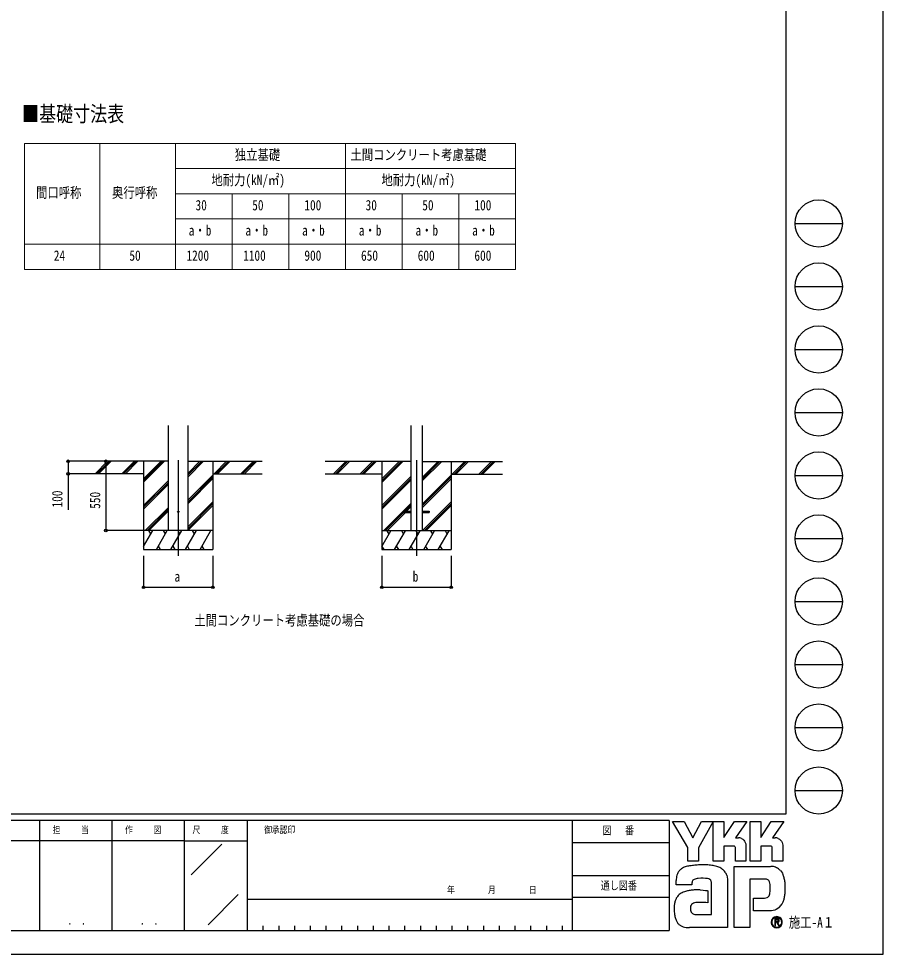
# Model space of a CAD drawing. Units: millimetres, scale not verified. Extents: x -10512 to 10512, y -7425 to 7425.
# Drawn here: x 3649 to 10512, y -7425 to 0 of the extents above; entities that cross this region are included whole.
import ezdxf
from ezdxf.enums import TextEntityAlignment as Align

# ---------------------------------------------------------------- set-up
doc = ezdxf.new("R2010")
doc.units = ezdxf.units.MM
doc.header["$LTSCALE"] = 30
doc.layers.add('0-1_TABLE1', color=7, linetype='Continuous', lineweight=18)
for name, color, linetype in [('0-2_USER1', 3, 'Continuous'), ('0-3_YKK_12', 2, 'Continuous'), ('0-4_YKK_A1', 4, 'Continuous'), ('0-5_YKK_D', 6, 'Continuous'), ('0-6_YKK_ZWAK', 7, 'Continuous')]:
    doc.layers.add(name, color=color, linetype=linetype)
doc.styles.add('ＭＳ ゴシック', font='')
doc.styles.get('ＭＳ ゴシック').set_extended_font_data('MS Gothic')

msp = doc.modelspace()

# ---------------------------------------------------------------- linework, layer by layer
at = {"layer": '0-1_TABLE1'}
for p, q in [((3693.55, -989.47), (7593.55, -989.47)), ((3693.55, -989.47), (3693.55, -1989.47)), ((4293.55, -989.47), (4293.55, -1989.47)), ((4893.55, -989.47), (4893.55, -1989.47)), ((6243.55, -989.47), (6243.55, -1989.47)), ((4893.55, -1189.47), (7593.55, -1189.47)), ((4893.55, -1389.47), (7593.55, -1389.47)), ((5343.55, -1389.47), (5343.55, -1989.47)), ((5793.55, -1389.47), (5793.55, -1989.47)), ((6693.55, -1389.47), (6693.55, -1989.47)), ((7143.55, -1389.47), (7143.55, -1989.47)), ((4893.55, -1589.47), (7593.55, -1589.47)), ((3693.55, -1789.47), (7593.55, -1789.47)), ((3693.55, -1989.47), (7593.55, -1989.47))]:
    msp.add_line(p, q, dxfattribs=at)
msp.add_lwpolyline([(7593.55, -989.47), (7593.55, -1389.47), (7593.55, -1989.47)], dxfattribs=at)
at = {"layer": '0-3_YKK_12'}
for p, q in [((4915.55, -3503.29), (4915.55, -4262.5)), ((6806.55, -3504.29), (6806.55, -4263.5))]:
    msp.add_line(p, q, dxfattribs=at)
at = {"layer": '0-4_YKK_A1'}
for p, q in [((4837.8, -4062.5), (4837.8, -3227.15)), ((4993.3, -4062.5), (4993.3, -3227.15)), ((6761.35, -3228.15), (6761.35, -4063.5)), ((6851.75, -3228.15), (6851.75, -4063.5)), ((4837.8, -3512.5), (4189.6, -3512.5)), ((4256.29, -3611.1), (4354.88, -3512.5)), ((4269.02, -3612.5), (4369.02, -3512.5)), ((4283.17, -3612.5), (4383.17, -3512.5)), ((4468.42, -3611.1), (4567.01, -3512.5)), ((4481.16, -3612.5), (4581.16, -3512.5)), ((4495.3, -3612.5), (4595.3, -3512.5)), ((4640.55, -3512.5), (4640.55, -4212.5)), ((4640.55, -3679.38), (4807.43, -3512.5)), ((4640.55, -3665.24), (4793.29, -3512.5)), ((4640.55, -3651.1), (4779.15, -3512.5)), ((4993.3, -3635), (5115.8, -3512.5)), ((4993.3, -3620.86), (5101.66, -3512.5)), ((4993.3, -3606.71), (5087.51, -3512.5)), ((4993.3, -3512.5), (5581.17, -3512.5)), ((5190.55, -3512.5), (5190.55, -4212.5)), ((5199.65, -3612.5), (5299.65, -3512.5)), ((5213.79, -3612.5), (5313.79, -3512.5)), ((5227.93, -3612.5), (5327.93, -3512.5)), ((5411.78, -3612.5), (5511.78, -3512.5)), ((5425.92, -3612.5), (5525.92, -3512.5)), ((5440.06, -3612.5), (5540.06, -3512.5)), ((6761.35, -3513.5), (6080.6, -3513.5)), ((6147.29, -3612.1), (6245.88, -3513.5)), ((6160.02, -3613.5), (6260.03, -3513.5)), ((6174.17, -3613.5), (6274.17, -3513.5)), ((6359.42, -3612.1), (6458.02, -3513.5)), ((6372.16, -3613.5), (6472.16, -3513.5)), ((6386.3, -3613.5), (6486.3, -3513.5)), ((6531.55, -3513.5), (6531.55, -4213.5)), ((6531.55, -3680.38), (6698.43, -3513.5)), ((6531.55, -3666.24), (6684.29, -3513.5)), ((6531.55, -3652.1), (6670.15, -3513.5)), ((6851.75, -3668.55), (7006.8, -3513.5)), ((6851.75, -3654.41), (6992.66, -3513.5)), ((6851.75, -3640.26), (6978.52, -3513.5)), ((6851.75, -3513.5), (7489.76, -3513.5)), ((7081.55, -3513.5), (7081.55, -4213.5)), ((7090.65, -3613.5), (7190.65, -3513.5)), ((7104.79, -3613.5), (7204.79, -3513.5)), ((7118.93, -3613.5), (7218.93, -3513.5)), ((7302.78, -3613.5), (7402.78, -3513.5)), ((7316.92, -3613.5), (7416.92, -3513.5)), ((7331.06, -3613.5), (7431.06, -3513.5)), ((4640.55, -3612.5), (4189.6, -3612.5)), ((4993.3, -3818.84), (5190.55, -3621.6)), ((4993.3, -3832.99), (5190.55, -3635.74)), ((5190.55, -3612.5), (5581.17, -3612.5)), ((6531.55, -3613.5), (6080.6, -3613.5)), ((6531.55, -3864.23), (6761.35, -3634.43)), ((6851.75, -3852.39), (7081.55, -3622.6)), ((6851.75, -3866.54), (7081.55, -3636.74)), ((7081.55, -3613.5), (7489.76, -3613.5)), ((4640.55, -3863.23), (4837.8, -3665.98)), ((4640.55, -3877.37), (4837.8, -3680.12)), ((4640.55, -3891.51), (4837.8, -3694.26)), ((4993.3, -3847.13), (5190.55, -3649.88)), ((6531.55, -3878.37), (6761.35, -3648.57)), ((6531.55, -3892.51), (6761.35, -3662.71)), ((6851.75, -3880.68), (7081.55, -3650.88)), ((4993.3, -4030.97), (5190.55, -3833.73)), ((4993.3, -4045.12), (5190.55, -3847.87)), ((6544.41, -4063.5), (6761.35, -3846.56)), ((6713.05, -3909), (6761.35, -3860.7)), ((6852.77, -4063.5), (7081.55, -3834.73)), ((6866.92, -4063.5), (7081.55, -3848.87)), ((4653.41, -4062.5), (4837.8, -3878.11)), ((4667.55, -4062.5), (4837.8, -3892.25)), ((4681.69, -4062.5), (4837.8, -3906.39)), ((4993.3, -4059.26), (5190.55, -3862.01)), ((6558.55, -4063.5), (6706.55, -3915.5)), ((6572.69, -4063.5), (6718.19, -3918)), ((6706.55, -3909), (6706.55, -3918)), ((6706.55, -3909), (6761.35, -3909)), ((6706.55, -3918), (6761.35, -3918)), ((6727.19, -3909), (6761.35, -3874.84)), ((6851.75, -3909), (6906.55, -3909)), ((6851.75, -3918), (6906.55, -3918)), ((6881.06, -4063.5), (7081.55, -3863.01)), ((6906.55, -3909), (6906.55, -3918)), ((5190.55, -4062.5), (4640.55, -4062.5)), ((4640.55, -4187.95), (4712.98, -4062.5)), ((4697.98, -4088.48), (4682.98, -4062.5)), ((4741.85, -4212.5), (4828.45, -4062.5)), ((4813.45, -4088.48), (4798.45, -4062.5)), ((4857.32, -4212.5), (4943.92, -4062.5)), ((4928.92, -4088.48), (4913.92, -4062.5)), ((4972.79, -4212.5), (5059.39, -4062.5)), ((5044.39, -4088.48), (5029.39, -4062.5)), ((5088.26, -4212.5), (5174.86, -4062.5)), ((5144.86, -4062.5), (5144.86, -4062.5)), ((7081.55, -4063.5), (6531.55, -4063.5)), ((6531.55, -4188.95), (6603.98, -4063.5)), ((6588.98, -4089.48), (6573.98, -4063.5)), ((6632.85, -4213.5), (6719.45, -4063.5)), ((6704.45, -4089.48), (6689.45, -4063.5)), ((6748.32, -4213.5), (6834.92, -4063.5)), ((6819.92, -4089.48), (6804.92, -4063.5)), ((6863.79, -4213.5), (6950.39, -4063.5)), ((6935.39, -4089.48), (6920.39, -4063.5)), ((6979.26, -4213.5), (7065.86, -4063.5)), ((7050.86, -4089.48), (7035.86, -4063.5)), ((4640.55, -4212.5), (5190.55, -4212.5)), ((4756.84, -4186.52), (4771.84, -4212.5)), ((4872.31, -4186.52), (4887.31, -4212.5)), ((4987.79, -4186.52), (5002.79, -4212.5)), ((5103.26, -4186.52), (5118.25, -4212.5)), ((6531.55, -4213.5), (7081.55, -4213.5)), ((6532.38, -4187.52), (6547.37, -4213.5)), ((6647.85, -4187.52), (6662.84, -4213.5)), ((6763.32, -4187.52), (6778.31, -4213.5)), ((6878.79, -4187.52), (6893.79, -4213.5)), ((6994.26, -4187.52), (7009.25, -4213.5))]:
    msp.add_line(p, q, dxfattribs=at)
msp.add_circle((4915.55, -3912.5), 5, dxfattribs=at)
at = {"layer": '0-5_YKK_D'}
for p, q in [((4255.21, -3512.5), (4039.55, -3512.5)), ((4414.49, -3512.5), (4339.55, -3512.5)), ((4340.55, -3512.5), (4340.55, -4062.5)), ((4255.21, -3612.5), (4039.55, -3612.5)), ((4639.55, -4062.5), (4339.55, -4062.5)), ((4640.55, -4262.5), (4640.55, -4513.5)), ((5190.55, -4262.5), (5190.55, -4513.5)), ((6531.55, -4263.5), (6531.55, -4513.5)), ((7081.55, -4263.5), (7081.55, -4513.5)), ((4640.55, -4512.5), (5190.55, -4512.5)), ((6531.55, -4512.5), (7081.55, -4512.5))]:
    msp.add_line(p, q, dxfattribs=at)
msp.add_lwpolyline([(4040.55, -3512.5), (4040.55, -3612.5), (4040.55, -3899)], dxfattribs=at)
for centre in [(4040.55, -3512.5), (4340.55, -3512.5), (4040.55, -3612.5), (4340.55, -4062.5), (4640.55, -4512.5), (5190.55, -4512.5), (6531.55, -4512.5), (7081.55, -4512.5)]:
    msp.add_circle(centre, 10.62, dxfattribs=at)
at = {"layer": '0-6_YKK_ZWAK'}
for p, q in [((9737.55, 6937.5), (9737.55, -6312.5)), ((9812.55, -1625), (10187.55, -1625)), ((9812.55, -2125), (10187.55, -2125)), ((9812.55, -2625), (10187.55, -2625)), ((9812.55, -3125), (10187.55, -3125)), ((9812.55, -3625), (10187.55, -3625)), ((9812.55, -4125), (10187.55, -4125)), ((9812.55, -4625), (10187.55, -4625)), ((9812.55, -5125), (10187.55, -5125)), ((9812.55, -5625), (10187.55, -5625)), ((9812.55, -6125), (10187.55, -6125)), ((9737.55, -6312.5), (-9762.45, -6312.5)), ((3812.55, -6362.5), (3812.55, -7237.5)), ((4387.55, -6362.5), (4387.55, -7237.5)), ((4962.55, -6362.5), (4962.55, -7237.5)), ((5462.55, -6362.5), (4962.55, -6362.5)), ((8043.8, -6362.5), (5462.55, -6362.5)), ((5462.55, -6362.5), (5462.55, -7237.5)), ((8043.8, -6362.5), (8043.8, -7237.5)), ((8812.55, -6362.5), (8043.8, -6362.5)), ((8812.55, -6362.5), (8812.55, -7237.5)), ((4962.55, -6525), (3237.55, -6525)), ((4962.55, -6525), (5462.55, -6525)), ((5017.76, -6795.73), (5262.59, -6550.9)), ((8043.8, -6537.5), (8812.55, -6537.5)), ((8043.8, -6800), (8812.55, -6800)), ((5151.68, -7189.97), (5392.23, -6949.42)), ((8812.55, -6975), (8043.8, -6975)), ((5462.55, -6987.5), (8043.8, -6987.5)), ((5587.55, -7200), (5587.55, -7237.5)), ((5712.55, -7200), (5712.55, -7237.5)), ((5837.55, -7200), (5837.55, -7237.5)), ((5962.55, -7200), (5962.55, -7237.5)), ((6087.55, -7200), (6087.55, -7237.5)), ((6212.55, -7200), (6212.55, -7237.5)), ((6337.55, -7200), (6337.55, -7237.5)), ((6462.55, -7200), (6462.55, -7237.5)), ((6587.55, -7200), (6587.55, -7237.5)), ((6712.55, -7200), (6712.55, -7237.5)), ((6837.55, -7200), (6837.55, -7237.5)), ((6962.55, -7200), (6962.55, -7237.5)), ((7087.55, -7200), (7087.55, -7237.5)), ((7212.55, -7200), (7212.55, -7237.5)), ((7337.55, -7200), (7337.55, -7237.5)), ((7462.55, -7200), (7462.55, -7237.5)), ((7587.55, -7200), (7587.55, -7237.5)), ((7712.55, -7200), (7712.55, -7237.5)), ((7837.55, -7200), (7837.55, -7237.5)), ((7962.55, -7200), (7962.55, -7237.5)), ((9697.91, -7139.3), (9697.91, -7139.3)), ((3237.55, -7237.5), (4962.55, -7237.5)), ((4962.55, -7237.5), (5462.55, -7237.5)), ((5462.55, -7237.5), (8043.8, -7237.5)), ((8043.8, -7237.5), (8812.55, -7237.5)), ((9666.68, -7209.95), (9666.68, -7209.95))]:
    msp.add_line(p, q, dxfattribs=at)
for points in [[(-10512.5, -7425), (10512.5, -7425), (10512.5, 7425), (-10512.5, 7425)], [(8840.05, -6370), (8932.08, -6370), (9001.18, -6500.25), (9070.1, -6370), (9162.19, -6370), (9044.18, -6579.98), (9044.18, -6685.33), (8960.24, -6685.33), (8960.24, -6577.14)]]:
    msp.add_lwpolyline(points, close=True, dxfattribs=at)
for points in [[(4962.55, -6362.5), (3237.55, -6362.5), (3237.55, -7237.5)], [(9326.37, -6566.52), (9246.92, -6566.52), (9246.92, -6685.24), (9162.29, -6685.24), (9162.29, -6370), (9246.92, -6370), (9246.92, -6498.96), (9330.17, -6370), (9429.6, -6370), (9340.4, -6500.53), (9343.56, -6500.53), (9347.05, -6500.53), (9350.63, -6500.53), (9354.08, -6500.53), (9357.16, -6500.53), (9359.65, -6500.53), (9361.31, -6500.53), (9361.92, -6500.53)], [(9618.78, -6566.52), (9539.42, -6566.52), (9539.42, -6685.33), (9454.74, -6685.33), (9454.74, -6370), (9539.42, -6370), (9539.42, -6498.96), (9622.58, -6370), (9722.01, -6370), (9632.81, -6500.53), (9636, -6500.53), (9639.51, -6500.53), (9643.09, -6500.53), (9646.53, -6500.53), (9649.6, -6500.53), (9652.08, -6500.53), (9653.73, -6500.53), (9654.33, -6500.53)], [(9386.26, -6505.53), (9396.37, -6511.31), (9404.93, -6518.83), (9411.81, -6527.8), (9416.89, -6537.87), (9420.03, -6548.74), (9421.1, -6560.09), (9421.1, -6685.55), (9338.53, -6685.55), (9338.53, -6578.52)], [(9678.7, -6505.53), (9688.84, -6511.31), (9697.44, -6518.83), (9704.35, -6527.8), (9709.46, -6537.87), (9712.62, -6548.74), (9713.7, -6560.09), (9713.7, -6685.33), (9630.93, -6685.33), (9630.93, -6578.52)], [(9572.17, -6828.77), (9452.98, -6828.77), (9452.98, -7212.5), (9328.08, -7212.5), (9328.08, -6726.98), (9618.38, -6726.98)], [(9011.99, -6830.78), (9006.18, -6834.05), (9001.65, -6838.04), (8998.22, -6842.71), (8995.73, -6847.99), (8994.01, -6853.83), (8992.9, -6860.17), (8992.23, -6866.97), (8991.82, -6874.17), (8866.86, -6874.47), (8867.23, -6857.38), (8867.92, -6838.18)], [(9269.27, -6797.91), (9272.82, -6812.25), (9274.83, -6827.61), (9275.46, -6843.97), (9275.46, -7212.5), (8973.88, -7212.5)], [(9059.87, -6913.82), (9083.52, -6915.38), (9102.11, -6917.46), (9114.28, -6919.42), (9118.63, -6920.58), (9118.63, -7016.18), (9104.81, -7014.72), (9089.64, -7013.9), (9074.12, -7013.58), (9059.22, -7013.63), (9045.92, -7013.91), (9035.21, -7014.27), (9028.06, -7014.59), (9025.46, -7014.73), (9014.66, -7016.71), (9005.34, -7019.8), (8997.51, -7024.03), (8991.17, -7029.42), (8986.32, -7035.99), (8982.96, -7043.76), (8981.09, -7052.75), (8980.71, -7062.98), (8981.91, -7074.22), (8984.29, -7083.52), (8987.73, -7091.04), (8992.07, -7096.97), (8997.15, -7101.49), (9002.83, -7104.76), (9008.97, -7106.98), (9015.4, -7108.31), (9148.16, -7108.31), (9148.16, -6862.68), (9148.19, -6857.81), (9147.94, -6853.05), (9147.32, -6848.47), (9146.25, -6844.12), (9144.66, -6840.06), (9142.46, -6836.37), (9139.59, -6833.1), (9135.97, -6830.31)], [(9135.97, -6830.31), (9128.18, -6827.25), (9115.73, -6824.67), (9099.85, -6822.75), (9081.77, -6821.74), (9062.71, -6821.82), (9043.91, -6823.21)], [(9696.78, -6761.28), (9704.93, -6771.56), (9711.03, -6781.52), (9715.29, -6790.54)], [(9614.57, -6902.49), (9614.41, -6886.58), (9613.65, -6872.24), (9611.86, -6859.66), (9608.59, -6848.98)], [(9686.41, -7052.43), (9674.87, -7061.39), (9662.86, -7068.44), (9650.46, -7073.7), (9637.75, -7077.3), (9624.84, -7079.36), (9611.8, -7080.02), (9483.4, -7080.02), (9483.4, -6979.16), (9555.8, -6979.16), (9569.15, -6978.97), (9580.89, -6977.83), (9590.97, -6974.88)], [(9686.52, -7156.49), (9686.45, -7155.03), (9686.27, -7153.62), (9685.97, -7152.26), (9685.55, -7150.97), (9685.01, -7149.75), (9684.35, -7148.59), (9683.58, -7147.52), (9682.7, -7146.53), (9681.54, -7145.51), (9680.26, -7144.62), (9678.85, -7143.86), (9677.33, -7143.23), (9675.7, -7142.74), (9673.96, -7142.39), (9672.12, -7142.18), (9670.19, -7142.11), (9651.25, -7142.11), (9651.25, -7197.85), (9656.97, -7197.85), (9656.97, -7147.79), (9670.19, -7147.79), (9671.56, -7147.84), (9672.84, -7147.97), (9674.04, -7148.19), (9675.16, -7148.5), (9676.18, -7148.89), (9677.11, -7149.36), (9677.94, -7149.92), (9678.66, -7150.56)], [(9680.9, -7156.49), (9680.55, -7159.17), (9679.59, -7161.28), (9678.15, -7162.89), (9676.37, -7164.06), (9674.36, -7164.86), (9672.26, -7165.35), (9670.21, -7165.6), (9668.32, -7165.67), (9663.36, -7165.67), (9665.86, -7169.92), (9682.23, -7198.04), (9688.78, -7198.04), (9673, -7170.98), (9674.48, -7170.68), (9675.89, -7170.31), (9677.23, -7169.86), (9678.49, -7169.33), (9679.67, -7168.72), (9680.77, -7168.04), (9681.78, -7167.28), (9682.7, -7166.44)]]:
    msp.add_lwpolyline(points, dxfattribs=at)
for centre in [(10000.05, -1625), (10000.05, -2125), (10000.05, -2625), (10000.05, -3125), (10000.05, -3625), (10000.05, -4125), (10000.05, -4625), (10000.05, -5125), (10000.05, -5625), (10000.05, -6125)]:
    msp.add_circle(centre, 187.5, dxfattribs=at)
for centre, radius, start, end in [((9362.04, -6562.97), 62.44, 78.26798, 90.11215), ((9362.93, -6558.43), 57.81, 66.19963, 78.22058), ((9654.45, -6563.08), 62.55, 78.27851, 90.10826), ((9655.31, -6558.7), 58.09, 66.2483, 78.23226), ((9326.81, -6578.23), 11.72, 358.57817, 92.1683), ((9619.27, -6578.18), 11.67, 358.29941, 92.43455), ((8962.33, -6820.02), 90.45, 122.60463, 137.83438), ((8974.29, -6839.36), 113.2, 108.37421, 122.42809), ((8993.23, -6906.73), 183.13, 100.93159, 107.35499), ((9055.13, -7207.04), 489.75, 97.86054, 101.37938), ((9084.19, -7408.95), 693.73, 94.90201, 97.9576), ((9086.17, -7425.11), 710, 91.6169, 94.94971), ((9083.42, -7310.15), 595.01, 87.51794, 91.66439), ((9091.15, -7144.44), 429.12, 81.92631, 87.59083), ((9113.97, -6988.08), 271.1, 73.67137, 82.05943), ((9147.82, -6874.79), 152.88, 60.60528, 73.9085), ((9161.67, -6847.16), 122.01, 52.17347, 59.90542), ((9174.06, -6831.12), 101.74, 43.55042, 52.14561), ((9613.64, -6860.53), 133.64, 78.73198, 87.96551), ((9617.56, -6840.49), 113.22, 69.03034, 78.69541), ((9621.21, -6830.75), 102.82, 59.39484, 68.9885), ((9622.9, -6827.78), 99.4, 50.3012, 59.3616), ((9622.28, -6828.48), 100.33, 42.05209, 50.28551), ((9094.51, -6851.15), 226.96, 171.55622, 176.72493), ((9017.6, -6839.67), 149.2, 163.48385, 171.57982), ((8979.01, -6828.22), 108.95, 152.2125, 163.4865), ((8962.34, -6819.6), 90.18, 138.03852, 152.12015), ((9044.98, -6909.07), 84.96, 102.4979, 112.84632), ((9061.41, -6979.98), 157.75, 96.37207, 102.75341), ((9180.89, -6824.52), 92.24, 34.48659, 43.50182), ((9180.94, -6824.38), 92.12, 25.58915, 34.43128), ((9172.74, -6828.22), 101.17, 17.43089, 25.54591), ((9572.85, -6890.03), 61.26, 77.94572, 90.63794), ((9578.18, -6865.04), 35.72, 60.20991, 77.92418), ((9572.73, -6857.03), 157.3, 14.76267, 25.00486), ((9476.25, -6883.32), 257.3, 7.9139, 14.95041), ((9581.63, -6858.55), 28.37, 39.8078, 59.75378), ((9576.78, -6862.26), 34.47, 22.65544, 39.38165), ((9330.51, -6903.94), 284.06, 355.2339, 0.29193), ((9379.89, -6897.34), 354.67, 2.54376, 8.01251), ((9324.66, -6900.24), 409.98, 357.76419, 2.60674), ((8962.32, -7031.67), 106.37, 142.04688, 153.80771), ((8958.69, -7029.07), 101.91, 130.60221, 141.94427), ((8964.69, -7036.28), 111.29, 120.60724, 130.53081), ((8976.54, -7056.43), 134.67, 112.58838, 120.58162), ((8992.48, -7094.75), 176.17, 106.61303, 112.59024), ((9017.56, -7179.03), 264.11, 99.87193, 106.59825), ((9031.61, -7258.18), 344.49, 94.78469, 99.91711), ((9038.45, -7336.93), 423.53, 90.80099, 94.81812), ((9039.49, -7395.56), 482.18, 87.57779, 90.82714), ((9579.3, -6948.57), 28.78, 293.91672, 314.09376), ((9575.37, -6945.11), 34, 314.78099, 333.92928), ((9550.12, -6932.85), 62.07, 334.00676, 347.34989), ((9481.24, -6916.9), 132.77, 347.14308, 355.40008), ((9422.87, -6911.98), 311.04, 347.15166, 352.97565), ((9340.42, -6901.25), 394.19, 352.8937, 357.82206), ((9095.33, -7058.72), 243.22, 174.55588, 182.47272), ((9022.45, -7051.74), 170.01, 164.97537, 174.56739), ((8981.14, -7040.72), 127.26, 153.89178, 164.94341), ((9603.07, -6958.47), 125.59, 311.57033, 318.66243), ((9588.53, -6945.72), 144.93, 318.67367, 325.29112), ((9625.9, -6973.56), 98.37, 326.23251, 339.61931), ((9533.51, -6937.79), 197.44, 339.22498, 347.31457), ((9231.24, -7056.58), 379.12, 181.90948, 187.89042), ((9071.73, -7079.01), 218.04, 187.80471, 196.36971), ((9666.75, -7170.47), 44.1, 90.09157, 179.92363), ((9666.75, -7170.39), 44.02, 44.93442, 90.08536), ((8987.51, -7103.89), 130.22, 196.3102, 208.20993), ((8950.84, -7123.41), 88.68, 208.29777, 223.35561), ((8942.57, -7130.69), 77.67, 223.64205, 239.63663), ((8949.43, -7118.2), 91.91, 239.8785, 253.65355), ((9666.49, -7170.52), 43.83, 179.86065, 225.14399), ((9666.48, -7170.33), 39.22, 134.8007, 180.12175), ((9666.32, -7170.58), 39.06, 179.75513, 225.29722), ((9666.7, -7170.53), 43.98, 224.94536, 269.98445), ((9666.59, -7170.11), 39.14, 89.86602, 135.149), ((9666.61, -7170.94), 39.01, 224.62822, 270.10973), ((9666.76, -7170.41), 39.44, 45.03108, 90.11509), ((9666.62, -7170.35), 39.6, 270.09072, 359.90926), ((9666.69, -7170.31), 44.2, 269.98802, 314.93777), ((9672.52, -7156.26), 8.38, 358.3894, 42.86139), ((9672.69, -7156.89), 13.84, 316.37674, 1.6565), ((9666.79, -7170.42), 39.43, 0.00643, 45.07115), ((9667.1, -7170.25), 43.68, 359.78949, 45.13288), ((9666.99, -7170.6), 43.78, 314.92572, 0.23508), ((8962, -7075.02), 136.89, 253.69102, 263.74909), ((8972.65, -6980.24), 232.26, 263.68487, 270.30455)]:
    msp.add_arc(centre, radius, start, end, dxfattribs=at)

# ---------------------------------------------------------------- texts
at = {"layer": '0-1_TABLE1', "style": 'ＭＳ ゴシック', "width": 0.8}
for s, p in [('独立基礎', (5364.55, -1145.72)), ('土間コンクリート考慮基礎', (6282.55, -1145.72)), ('地耐力(kN/㎡)', (5178.55, -1345.72)), ('地耐力(kN/㎡)', (6528.55, -1345.72)), ('間口呼称', (3786.55, -1445.72)), ('奥行呼称', (4389.55, -1445.72)), ('30', (5052.55, -1545.72)), ('50', (5502.55, -1545.72)), ('100', (5916.55, -1545.72)), ('30', (6402.55, -1545.72)), ('50', (6852.55, -1545.72)), ('100', (7266.55, -1545.72)), ('a・b', (4998.55, -1745.72)), ('a・b', (5448.55, -1745.72)), ('a・b', (5898.55, -1745.72)), ('a・b', (6348.55, -1745.72)), ('a・b', (6798.55, -1745.72)), ('a・b', (7248.55, -1745.72)), ('24', (3927.55, -1945.72)), ('50', (4527.55, -1945.72)), ('1200', (4980.55, -1945.72)), ('1100', (5430.55, -1945.72)), ('900', (5916.55, -1945.72)), ('650', (6366.55, -1945.72)), ('600', (6816.55, -1945.72)), ('600', (7266.55, -1945.72))]:
    msp.add_text(s, height=82.48, dxfattribs=at).set_placement(p, align=Align.BOTTOM_LEFT)
at = {"layer": '0-2_USER1', "style": 'ＭＳ ゴシック', "width": 0.8}
for s, height, p in [('■基礎寸法表', 123.8, (3675.54, -854.27)), ('土間コンクリート考慮基礎の場合', 82.48, (5043.06, -4840))]:
    msp.add_text(s, height=height, dxfattribs=at).set_placement(p, align=Align.BOTTOM_LEFT)
at = {"layer": '0-5_YKK_D', "style": 'ＭＳ ゴシック', "width": 0.8}
for s, p in [('100', (4020.55, -3879)), ('550', (4320.55, -3889.5))]:
    msp.add_text(s, height=82.48, rotation=90, dxfattribs=at).set_placement(p, align=Align.BOTTOM_LEFT)
for s, p in [('a', (4885.55, -4492.5)), ('b', (6776.55, -4492.5))]:
    msp.add_text(s, height=82.48, dxfattribs=at).set_placement(p, align=Align.BOTTOM_LEFT)
at = {"layer": '0-6_YKK_ZWAK', "style": 'ＭＳ ゴシック', "width": 0.8}
for s, height, p in [('担     当', 54.99, (3918.05, -6481.25)), ('作     図', 54.99, (4493.05, -6481.25)), ('尺     度', 54.99, (5028.55, -6481.25)), ('御承認印', 54.99, (5597.85, -6481.25)), ('図\u3000 番', 64.15, (8283.51, -6493.75)), ('年        月        日', 54.99, (7049.77, -6958.04)), ('通し図番', 64.15, (8269.51, -6931.25)), ('施工-A１', 82.48, (9762.55, -7237.5)), ('． ．', 64.79, (4037.5, -7210.88)), ('． ．', 64.79, (4612.5, -7210.88))]:
    msp.add_text(s, height=height, dxfattribs=at).set_placement(p, align=Align.BOTTOM_LEFT)

doc.saveas('drawing.dxf')
